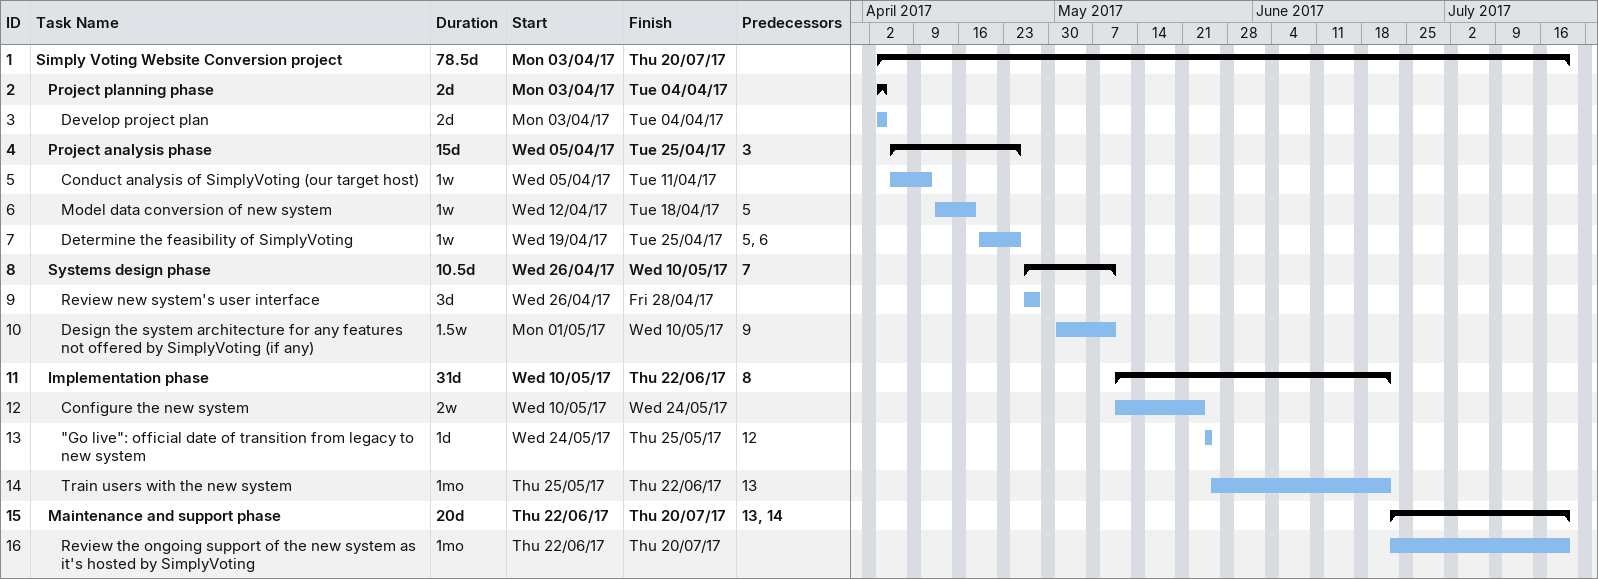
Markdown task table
| ID | Level | Task | Duration | Start | Finish | Predecessors |
|---|---|---|---|---|---|---|
| 1 | 1 | **Simply Voting Website Conversion project** | 78.5d | 2017-04-03 | 2017-07-20 |  |
| 2 | 2 | **Project planning phase** | 2d | 2017-04-03 | 2017-04-04 |  |
| 3 | 3 | Develop project plan | 2d | 2017-04-03 | 2017-04-04 |  |
| 4 | 2 | **Project analysis phase** | 15d | 2017-04-05 | 2017-04-25 | 3 |
| 5 | 3 | Conduct analysis of SimplyVoting (our target host) | 1w | 2017-04-05 | 2017-04-11 |  |
| 6 | 3 | Model data conversion of new system | 1w | 2017-04-12 | 2017-04-18 | 5 |
| 7 | 3 | Determine the feasibility of SimplyVoting | 1w | 2017-04-19 | 2017-04-25 | 5, 6 |
| 8 | 2 | **Systems design phase** | 10.5d | 2017-04-26 | 2017-05-10 | 7 |
| 9 | 3 | Review new system's user interface | 3d | 2017-04-26 | 2017-04-28 |  |
| 10 | 3 | Design the system architecture for any features not offered by SimplyVoting (if any) | 1.5w | 2017-05-01 | 2017-05-10 | 9 |
| 11 | 2 | **Implementation phase** | 31d | 2017-05-10 | 2017-06-22 | 8 |
| 12 | 3 | Configure the new system | 2w | 2017-05-10 | 2017-05-24 |  |
| 13 | 3 | "Go live": official date of transition from legacy to new system | 1d | 2017-05-24 | 2017-05-25 | 12 |
| 14 | 3 | Train users with the new system | 1mo | 2017-05-25 | 2017-06-22 | 13 |
| 15 | 2 | **Maintenance and support phase** | 20d | 2017-06-22 | 2017-07-20 | 13, 14 |
| 16 | 3 | Review the ongoing support of the new system as it's hosted by SimplyVoting | 1mo | 2017-06-22 | 2017-07-20 |  |
